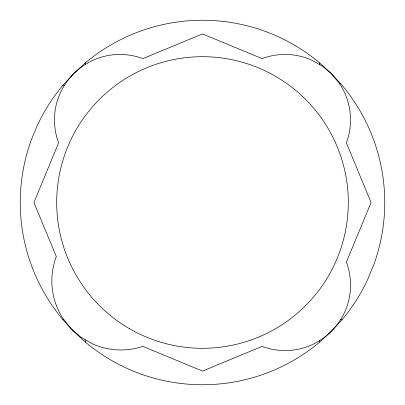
<?xml version="1.0" encoding="UTF-8"?>
<svg xmlns="http://www.w3.org/2000/svg" width="405" height="405" viewBox="0 0 405 405"><rect width="100%" height="100%" fill="white"/><g stroke="black" fill="none" stroke-linecap="round" stroke-linejoin="round"><path stroke-width="0.61" d="M85.177 64.638L85.354 62.886A182.25 182.25 0 0 1 319.646 62.886L331.371 73.629L342.114 85.354A182.25 182.25 0 0 1 373.759 264.835L367.674 279.521A182.25 182.25 0 0 1 342.114 319.646L331.371 331.371L319.646 342.114A182.25 182.25 0 0 1 85.354 342.114L73.629 331.371L62.886 319.646A182.25 182.25 0 0 1 31.241 140.165L37.326 125.479A182.25 182.25 0 0 1 62.886 85.354L73.629 73.629L85.354 62.886M319.646 342.114L319.823 340.362M62.886 85.354L64.638 85.177M340.362 319.823L342.114 319.646M339.339 83.293A65.448 65.448 0 0 1 346.386 142.894L371.081 202.5L346.391 262.101A65.489 65.489 0 0 1 345.273 310.817C338.494 326.091 326.091 338.494 310.817 345.273A65.489 65.489 0 0 1 262.101 346.391L202.5 371.081L142.899 346.391A69.088 69.088 0 0 1 92.249 343.744L81.01 337.279L71.179 328.83L63.104 318.689A69.088 69.088 0 0 1 56.29 256.512L33.919 202.5L58.609 142.899A65.489 65.489 0 0 1 59.727 94.183C66.506 78.909 78.909 66.506 94.183 59.727A65.489 65.489 0 0 1 142.899 58.609L202.5 33.919L262.101 58.609A65.489 65.489 0 0 1 310.817 59.727L321.757 65.696L331.371 73.629L339.334 83.293L340.225 83.293M62.886 319.646L63.949 319.753M319.646 62.886L319.823 64.638M85.101 339.633L85.354 342.114M129.6 328.769A145.8 145.8 0 0 0 348.3 202.5A145.8 145.8 0 0 0 129.6 76.231A145.8 145.8 0 0 0 129.6 328.769"/></g></svg>
